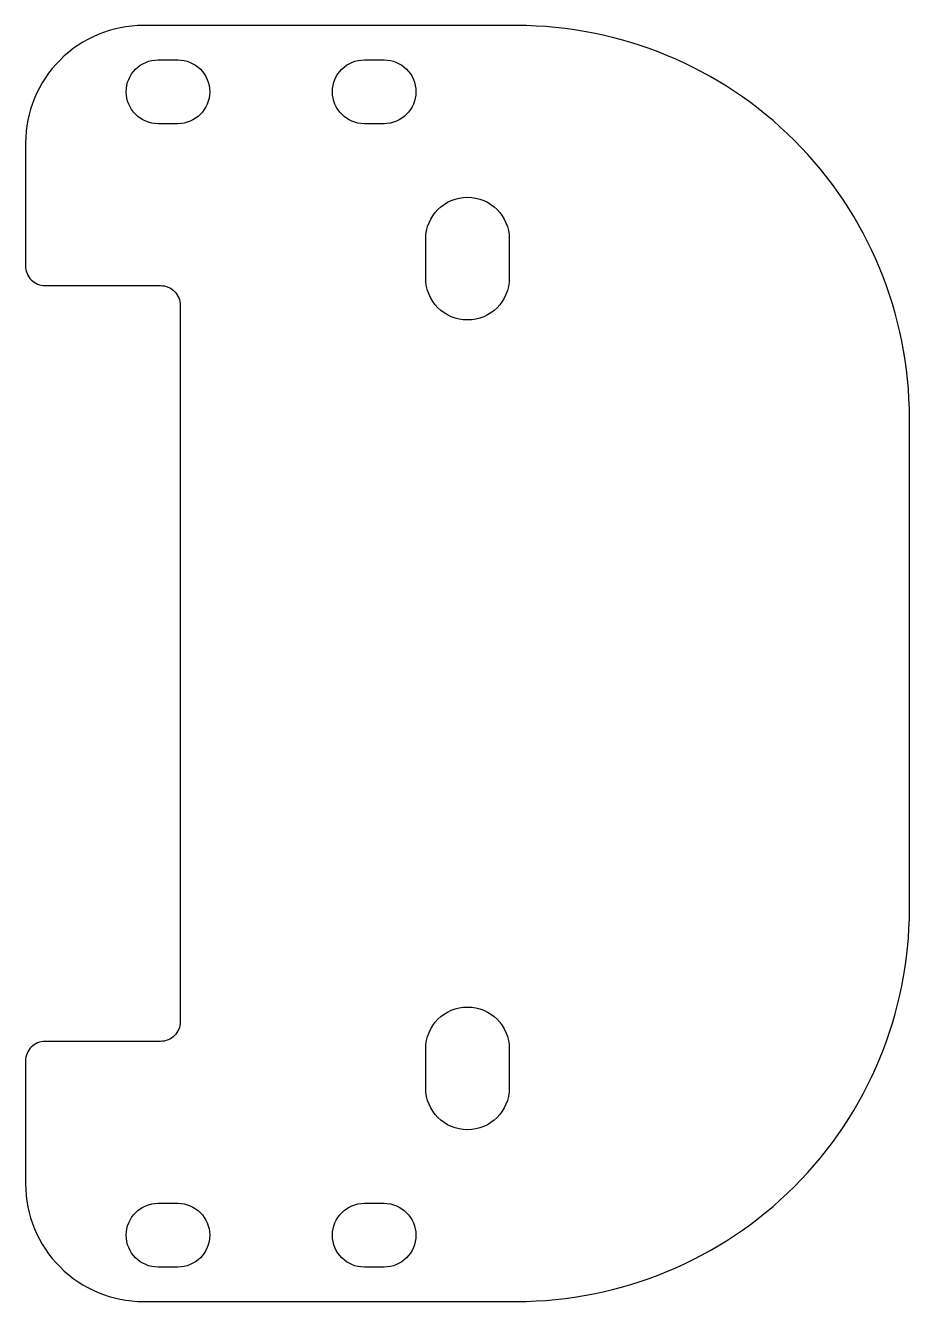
# Model space of a CAD drawing. Header units: millimetres. Extents: x -45 to 45, y -65 to 65.
import ezdxf

# ---------------------------------------------------------------- set-up
doc = ezdxf.new("R2010")
doc.units = ezdxf.units.MM
doc.layers.get('0').update_dxf_attribs({"linetype": 'CONTINUOUS'})

msp = doc.modelspace()

# ---------------------------------------------------------------- linework, layer by layer
for points in [[(-43, -38.5, 0.414214), (-45, -40.5), (-45, -53, 0.414214), (-33, -65), (5, -65, 0.414214), (45, -25), (45, 25, 0.414214), (5, 65), (-33, 65, 0.414214), (-45, 53), (-45, 40.5, 0.414214), (-43, 38.5), (-31.25, 38.5, -0.414214), (-29.25, 36.5), (-29.25, -36.5, -0.414214), (-31.25, -38.5)], [(-29.5, 55), (-31.5, 55, -1), (-31.5, 61.5), (-29.5, 61.5, -1)], [(-10.5, 61.5), (-8.5, 61.5, -1), (-8.5, 55), (-10.5, 55, -1)], [(-4.25, 39.25), (-4.25, 43.25, -1), (4.25, 43.25), (4.25, 39.25, -1)], [(4.25, -39.25), (4.25, -43.25, -1), (-4.25, -43.25), (-4.25, -39.25, -1)], [(-29.5, -61.5), (-31.5, -61.5, -1), (-31.5, -55), (-29.5, -55, -1)], [(-10.5, -55), (-8.5, -55, -1), (-8.5, -61.5), (-10.5, -61.5, -1)]]:
    msp.add_lwpolyline(points, format="xyb", close=True)

doc.saveas('drawing.dxf')
